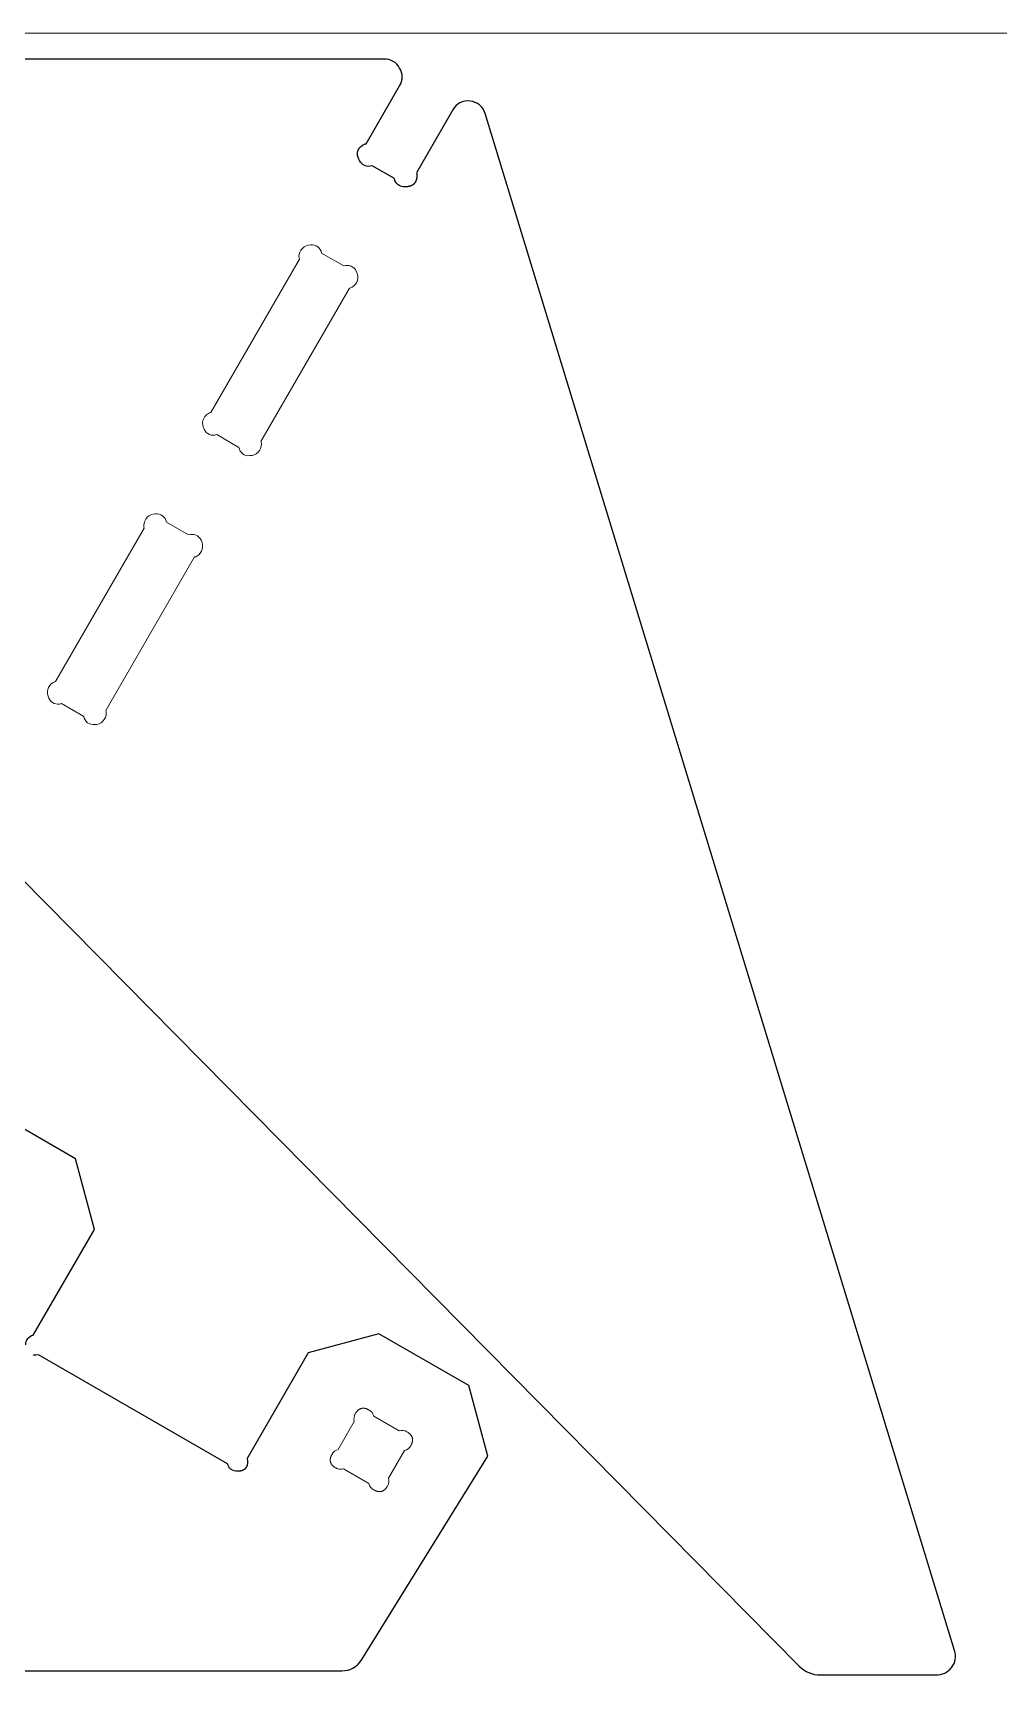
# Model space of a CAD drawing. Header units: millimetres. Extents: x 0 to 2438, y 0 to 1220.
# Drawn here: x 1377 to 1702, y 659 to 1220 of the extents above; entities that cross this region are included whole.
import ezdxf

# ---------------------------------------------------------------- set-up
doc = ezdxf.new("R2010")
doc.units = ezdxf.units.MM
doc.header["$MEASUREMENT"] = 0
doc.layers.add('Profile - outside', color=18, linetype='Continuous', true_color=0x000000)

msp = doc.modelspace()

# ---------------------------------------------------------------- linework, layer by layer
at = {"layer": 'Profile - outside', "color": 1, "lineweight": 0, "true_color": 0xff0007}
msp.add_lwpolyline([(2438, 1220), (2438, 0), (0, 0), (0, 1220), (2438, 1220)], dxfattribs=at)
at = {"layer": 'Profile - outside', "color": 18, "true_color": 0x000000}
for points in [[(1372.53, 935.41), (1635.19, 669.29, 0.209023), (1642.32, 666.31), (1681.22, 666.31, 0.251563), (1686.61, 668.88, 0.251981), (1687.58, 674.51), (1529.27, 1192.89, 0.327872), (1524.21, 1197.09, 0.327841), (1518.34, 1194.13), (1506.12, 1172.97, -0.113269), (1506.27, 1172.15), (1506.27, 1171.9), (1506.26, 1171.67), (1506.25, 1171.56), (1506.24, 1171.44), (1506.23, 1171.33), (1506.21, 1171.22), (1506.2, 1171.12), (1506.18, 1171.01), (1506.16, 1170.91), (1506.13, 1170.81), (1506.11, 1170.71), (1506.08, 1170.61), (1506.06, 1170.52), (1506.03, 1170.43), (1506, 1170.34), (1505.96, 1170.25), (1505.93, 1170.16), (1505.89, 1170.07), (1505.85, 1169.99), (1505.81, 1169.91), (1505.77, 1169.83), (1505.72, 1169.75), (1505.67, 1169.68), (1505.62, 1169.6), (1505.57, 1169.53), (1505.52, 1169.46), (1505.47, 1169.39), (1505.41, 1169.33), (1505.35, 1169.26), (1505.29, 1169.2), (1505.23, 1169.14), (1505.16, 1169.08), (1505.1, 1169.02), (1505.03, 1168.97), (1504.96, 1168.92), (1504.89, 1168.86), (1504.81, 1168.82), (1504.74, 1168.77), (1504.66, 1168.72), (1504.58, 1168.68), (1504.5, 1168.64), (1504.42, 1168.6), (1504.33, 1168.56), (1504.24, 1168.53), (1504.15, 1168.49), (1504.06, 1168.46), (1503.97, 1168.43), (1503.87, 1168.4), (1503.78, 1168.38), (1503.68, 1168.35), (1503.58, 1168.33), (1503.48, 1168.31), (1503.37, 1168.29), (1503.26, 1168.28), (1503.16, 1168.26), (1503.05, 1168.25), (1502.93, 1168.24), (1502.82, 1168.23), (1502.59, 1168.22), (1502.34, 1168.22, -0.393347), (1498.67, 1170.98), (1491.17, 1175.3, -0.393669), (1486.94, 1177.11), (1486.82, 1177.32), (1486.72, 1177.53), (1486.67, 1177.63), (1486.62, 1177.73), (1486.58, 1177.84), (1486.53, 1177.94), (1486.5, 1178.04), (1486.46, 1178.14), (1486.43, 1178.24), (1486.39, 1178.33), (1486.37, 1178.43), (1486.34, 1178.53), (1486.32, 1178.62), (1486.3, 1178.72), (1486.28, 1178.82), (1486.26, 1178.91), (1486.25, 1179), (1486.24, 1179.1), (1486.23, 1179.19), (1486.23, 1179.28), (1486.22, 1179.37), (1486.22, 1179.46), (1486.23, 1179.55), (1486.23, 1179.64), (1486.24, 1179.72), (1486.25, 1179.81), (1486.26, 1179.9), (1486.28, 1179.98), (1486.3, 1180.07), (1486.32, 1180.15), (1486.34, 1180.24), (1486.37, 1180.32), (1486.4, 1180.4), (1486.43, 1180.48), (1486.46, 1180.56), (1486.5, 1180.64), (1486.54, 1180.72), (1486.58, 1180.8), (1486.63, 1180.88), (1486.68, 1180.96), (1486.73, 1181.03), (1486.78, 1181.11), (1486.83, 1181.18), (1486.89, 1181.26), (1486.95, 1181.33), (1487.01, 1181.4), (1487.08, 1181.48), (1487.15, 1181.55), (1487.22, 1181.62), (1487.29, 1181.69), (1487.37, 1181.76), (1487.45, 1181.83), (1487.53, 1181.89), (1487.61, 1181.96), (1487.7, 1182.03), (1487.79, 1182.09), (1487.88, 1182.16), (1487.98, 1182.22), (1488.17, 1182.35), (1488.38, 1182.48, -0.119484), (1489.18, 1182.75), (1500.46, 1202.28, 0.288587), (1500.46, 1208.28, 0.288665), (1495.26, 1211.28), (1041.58, 1211.28, 0.288672)], [(1374.4, 777.57, -0.383552), (1376.94, 780.88), (1397.52, 816.54), (1391.11, 840.39), (1360.86, 857.85)], [(1055.91, 667.7), (1480.93, 667.72, 0.279101), (1487.74, 671.52), (1530.15, 740.06), (1523.75, 763.91), (1493.49, 781.36), (1469.64, 774.96), (1449.07, 739.29), (1449.19, 738.4), (1449.18, 738.19), (1449.17, 737.98), (1449.17, 737.88), (1449.16, 737.79), (1449.15, 737.69), (1449.13, 737.6), (1449.12, 737.5), (1449.1, 737.41), (1449.08, 737.32), (1449.07, 737.23), (1449.04, 737.15), (1449.02, 737.06), (1449, 736.98), (1448.97, 736.9), (1448.94, 736.82), (1448.91, 736.74), (1448.88, 736.67), (1448.85, 736.59), (1448.82, 736.52), (1448.78, 736.45), (1448.74, 736.38), (1448.7, 736.31), (1448.66, 736.24), (1448.62, 736.18), (1448.58, 736.12), (1448.53, 736.05), (1448.48, 736), (1448.43, 735.94), (1448.38, 735.88), (1448.33, 735.83), (1448.27, 735.77), (1448.22, 735.72), (1448.16, 735.67), (1448.1, 735.63), (1448.04, 735.58), (1447.98, 735.54), (1447.91, 735.49), (1447.85, 735.45), (1447.78, 735.41), (1447.71, 735.38), (1447.64, 735.34), (1447.57, 735.3), (1447.49, 735.27), (1447.41, 735.24), (1447.34, 735.21), (1447.26, 735.18), (1447.18, 735.16), (1447.09, 735.13), (1447.01, 735.11), (1446.92, 735.09), (1446.83, 735.07), (1446.74, 735.05), (1446.65, 735.04), (1446.56, 735.02), (1446.47, 735.01), (1446.37, 735), (1446.27, 734.99), (1446.17, 734.98), (1445.97, 734.97), (1445.76, 734.97, -0.383451), (1442.45, 737.51), (1378.72, 774.26), (1377.83, 774.14), (1377.62, 774.14), (1377.42, 774.15), (1377.32, 774.16), (1377.22, 774.17), (1377.12, 774.18), (1377.03, 774.19), (1376.94, 774.21), (1376.84, 774.22)]]:
    msp.add_lwpolyline(points, format="xyb", dxfattribs=at)
at = {"layer": 'Profile - outside', "color": 30, "lineweight": 0, "true_color": 0xff7f00}
for points in [[(1481.61, 1141.53), (1474.12, 1145.86, 0.393321), (1470.44, 1148.61, 0.414264), (1466.51, 1144.68, 0.114827), (1466.67, 1143.86), (1436.77, 1092.08, 0.113353), (1435.98, 1091.8, 0.414203), (1434.54, 1086.43, 0.393281), (1438.77, 1084.62), (1446.25, 1080.3, 0.393644), (1449.93, 1077.54, 0.414217), (1453.86, 1081.47, 0.119889), (1453.7, 1082.3), (1483.6, 1134.08, 0.117645), (1484.4, 1134.36, 0.414193), (1485.84, 1139.72, 0.393668), (1481.61, 1141.53)], [(1429.29, 1050.8), (1421.8, 1055.13, 0.393333), (1418.12, 1057.89, 0.414154), (1414.19, 1053.96, 0.115008), (1414.35, 1053.13), (1384.44, 1001.35, 0.113098), (1383.65, 1001.07, 0.414181), (1382.22, 995.7, 0.393295), (1386.44, 993.9), (1393.93, 989.57, 0.393649), (1397.61, 986.81, 0.414256), (1401.54, 990.74, 0.119998), (1401.37, 991.57), (1431.28, 1043.36, 0.117934), (1432.08, 1043.63, 0.414203), (1433.52, 1049, 0.393607), (1429.29, 1050.8)], [(1477.67, 740.77), (1477.57, 740.58), (1477.48, 740.4), (1477.43, 740.31), (1477.39, 740.22), (1477.35, 740.13), (1477.32, 740.05), (1477.28, 739.96), (1477.25, 739.87), (1477.22, 739.79), (1477.19, 739.7), (1477.17, 739.61), (1477.15, 739.53), (1477.13, 739.45), (1477.11, 739.36), (1477.09, 739.28), (1477.08, 739.2), (1477.07, 739.12), (1477.06, 739.04), (1477.05, 738.96), (1477.05, 738.88), (1477.05, 738.8), (1477.05, 738.72), (1477.05, 738.64), (1477.05, 738.56), (1477.06, 738.49), (1477.07, 738.41), (1477.08, 738.34), (1477.1, 738.26), (1477.11, 738.19), (1477.13, 738.11), (1477.15, 738.04), (1477.17, 737.97), (1477.2, 737.9), (1477.23, 737.83), (1477.26, 737.75), (1477.29, 737.69), (1477.32, 737.62), (1477.36, 737.55), (1477.4, 737.48), (1477.44, 737.41), (1477.48, 737.35), (1477.53, 737.28), (1477.58, 737.21), (1477.63, 737.15), (1477.68, 737.08), (1477.74, 737.02), (1477.79, 736.96), (1477.85, 736.9), (1477.92, 736.83), (1477.98, 736.77), (1478.05, 736.71), (1478.12, 736.65), (1478.19, 736.59), (1478.26, 736.53), (1478.34, 736.48), (1478.41, 736.42), (1478.49, 736.36), (1478.58, 736.31), (1478.75, 736.19), (1478.93, 736.09, 0.207131), (1481.53, 735.75), (1490.08, 730.82, 0.2073), (1491.67, 728.74), (1491.86, 728.64), (1492.04, 728.55), (1492.13, 728.5), (1492.22, 728.46), (1492.31, 728.42), (1492.4, 728.39), (1492.49, 728.35), (1492.57, 728.32), (1492.66, 728.29), (1492.74, 728.27), (1492.83, 728.24), (1492.91, 728.22), (1493, 728.2), (1493.08, 728.18), (1493.16, 728.16), (1493.25, 728.15), (1493.33, 728.14), (1493.41, 728.13), (1493.49, 728.12), (1493.57, 728.12), (1493.65, 728.12), (1493.73, 728.12), (1493.8, 728.12), (1493.88, 728.12), (1493.96, 728.13), (1494.03, 728.14), (1494.11, 728.15), (1494.18, 728.17), (1494.26, 728.18), (1494.33, 728.2), (1494.4, 728.22), (1494.48, 728.25), (1494.55, 728.27), (1494.62, 728.3), (1494.69, 728.33), (1494.76, 728.36), (1494.83, 728.4), (1494.9, 728.43), (1494.96, 728.47), (1495.03, 728.51), (1495.1, 728.56), (1495.16, 728.6), (1495.23, 728.65), (1495.29, 728.7), (1495.36, 728.75), (1495.42, 728.81), (1495.49, 728.87), (1495.55, 728.93), (1495.61, 728.99), (1495.67, 729.05), (1495.73, 729.12), (1495.79, 729.19), (1495.85, 729.26), (1495.91, 729.33), (1495.97, 729.41), (1496.03, 729.49), (1496.08, 729.57), (1496.14, 729.65), (1496.25, 729.82), (1496.36, 730, 0.206973), (1496.7, 732.6), (1502.11, 742, 0.207165), (1504.19, 743.6), (1504.29, 743.78), (1504.39, 743.96), (1504.43, 744.05), (1504.47, 744.14), (1504.51, 744.23), (1504.55, 744.32), (1504.58, 744.41), (1504.61, 744.5), (1504.64, 744.58), (1504.67, 744.67), (1504.69, 744.75), (1504.72, 744.84), (1504.74, 744.92), (1504.76, 745), (1504.77, 745.09), (1504.78, 745.17), (1504.8, 745.25), (1504.8, 745.33), (1504.81, 745.41), (1504.82, 745.49), (1504.82, 745.57), (1504.82, 745.65), (1504.82, 745.73), (1504.81, 745.8), (1504.8, 745.88), (1504.79, 745.96), (1504.78, 746.03), (1504.77, 746.11), (1504.75, 746.18), (1504.73, 746.25), (1504.71, 746.33), (1504.69, 746.4), (1504.66, 746.47), (1504.64, 746.54), (1504.61, 746.61), (1504.57, 746.68), (1504.54, 746.75), (1504.5, 746.82), (1504.46, 746.89), (1504.42, 746.96), (1504.38, 747.02), (1504.33, 747.09), (1504.28, 747.15), (1504.23, 747.22), (1504.18, 747.28), (1504.13, 747.35), (1504.07, 747.41), (1504.01, 747.47), (1503.95, 747.53), (1503.88, 747.59), (1503.82, 747.66), (1503.75, 747.72), (1503.68, 747.77), (1503.6, 747.83), (1503.53, 747.89), (1503.45, 747.95), (1503.37, 748.01), (1503.29, 748.06), (1503.11, 748.17), (1502.93, 748.28, 0.207086), (1500.33, 748.62), (1491.79, 753.54, 0.207066), (1490.19, 755.62), (1490, 755.73), (1489.82, 755.82), (1489.73, 755.86), (1489.64, 755.9), (1489.55, 755.94), (1489.47, 755.98), (1489.38, 756.01), (1489.29, 756.04), (1489.2, 756.07), (1489.12, 756.1), (1489.03, 756.13), (1488.95, 756.15), (1488.87, 756.17), (1488.78, 756.19), (1488.7, 756.2), (1488.62, 756.22), (1488.54, 756.23), (1488.45, 756.24), (1488.37, 756.24), (1488.3, 756.25), (1488.22, 756.25), (1488.14, 756.25), (1488.06, 756.25), (1487.98, 756.24), (1487.91, 756.24), (1487.83, 756.23), (1487.75, 756.21), (1487.68, 756.2), (1487.61, 756.18), (1487.53, 756.17), (1487.46, 756.14), (1487.39, 756.12), (1487.32, 756.1), (1487.24, 756.07), (1487.17, 756.04), (1487.1, 756.01), (1487.04, 755.97), (1486.97, 755.93), (1486.9, 755.9), (1486.83, 755.85), (1486.76, 755.81), (1486.7, 755.76), (1486.63, 755.72), (1486.57, 755.67), (1486.5, 755.61), (1486.44, 755.56), (1486.38, 755.5), (1486.31, 755.44), (1486.25, 755.38), (1486.19, 755.31), (1486.13, 755.25), (1486.07, 755.18), (1486.01, 755.11), (1485.95, 755.03), (1485.9, 754.96), (1485.84, 754.88), (1485.78, 754.8), (1485.72, 754.72), (1485.61, 754.55), (1485.51, 754.37, 0.207067), (1485.17, 751.76), (1479.75, 742.37, 0.207226), (1477.67, 740.77)]]:
    msp.add_lwpolyline(points, format="xyb", dxfattribs=at)

doc.saveas('drawing.dxf')
